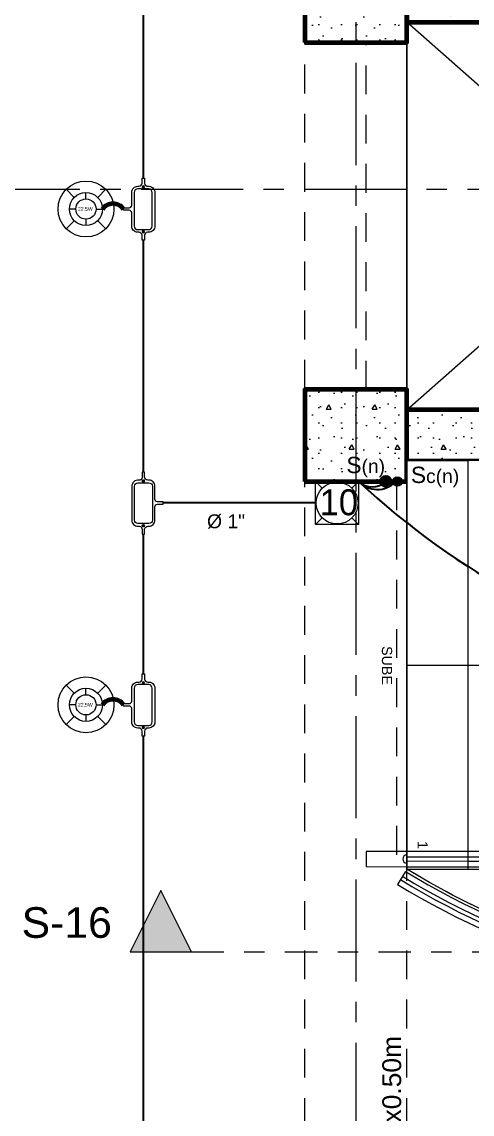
# Model space of a CAD drawing. Header units: inches. Extents: x -38 to 5698, y -33 to 92.
# Drawn here: x 206.68 to 208.89, y 19.15 to 24.5 of the extents above; entities that cross this region are included whole.
import ezdxf
from ezdxf.lldxf.tags import DXFTag

# ---------------------------------------------------------------- set-up
doc = ezdxf.new("R2010")
doc.units = ezdxf.units.IN
doc.header["$MEASUREMENT"] = 0
doc.set_wipeout_variables(frame=1)
for name, pattern in [('CONTINUA', [0]), ('Hidden Line', [0.195611, 0.141111, -0.0545]), ('Línea Oculta', [0.195611, 0.141111, -0.0545]), ('Punto & Raya', [0.65, 0.5, -0.075, 0, -0.075]), ('Punto & Rayas', [0.335139, 0.15875, -0.088194, 0, -0.088194]), ('Rayas', [0.282222, 0.141111, -0.141111]), ('Wipeout_Contour', [1, 0, -1])]:
    doc.linetypes.add(name, pattern=pattern)
for name, color, linetype, lineweight in [('00 IE CKTO TOMAS', 111, 'Rayas', 18), ('01 IE LUM LED EMP DN570B', 3, 'Continuous', 13), ('ALUMBRADO_CONDUIT', 30, 'CONDUIT1', 30), ('ALUMBRADO_PVC', 6, 'PVC1', 30), ('Bancas', 1, 'Continuous', 13), ('Cable Alumbrado', 150, 'Continuous', 30), ('CABLEADO EXT.', 3, 'PVCSUBT', 30), ('pulsador', 4, 'Continuous', 40), ('Simb_Alumbrado', 140, 'CONTINUA', 30)]:
    doc.layers.add(name, color=color, linetype=linetype, lineweight=lineweight)
for name, color, linetype in [('02 _ ARQ _ ALB _ Ejes Generales', 7, 'Continuous'), ('02 _ ARQ _ ZON _ Espacio.3D', 7, 'Continuous'), ('08 _ STR _ EXT _ 06 Columnas', 7, 'Continuous'), ('08 _ STR _ EXT _ 07 Losa Aligerada', 7, 'Continuous'), ('08 _ STR _ EXT _ 09 Vigas', 7, 'Continuous'), ('08 _ STR _ EXT _ 11 Escaleras', 7, 'Continuous'), ('08 _ STR _ EXT _ 12 Ascensor', 7, 'Continuous'), ('1TEXT', 8, 'Continuous'), ('Dibujo 2D - General', 7, 'Continuous'), ('Interior - CIELO RASSO', 7, 'Continuous'), ('Interior - Escaleras & Barandillas', 7, 'Continuous'), ('Marcador - Secciones', 251, 'Continuous'), ('Notas - Etiquetas', 251, 'Continuous')]:
    doc.layers.add(name, color=color, linetype=linetype)
doc.styles.add('Annotative', font='arial.ttf')
doc.styles.add('Arial', font='arial.ttf')
doc.styles.add('Estilo_Generado_3', font='arial.ttf')
doc.styles.add('Estilo_Generado_4', font='swisse.ttf')
doc.styles.add('{18b73a54-fa43-428c-adcb-c1c7bbdf2c84}', font='Simplex.shx')
tags = doc.linetypes.add('CONDUIT1', pattern='A,1,-0.19772,["con",{18b73a54-fa43-428c-adcb-c1c7bbdf2c84},S=0.2,R=0,X=0,Y=-0.065594],-0.593642', length=1.791362).pattern_tags.tags
tags[6] = DXFTag(74, 10)
tags = doc.linetypes.add('PVC1', pattern='A,1,-0.19772,["PVC",{18b73a54-fa43-428c-adcb-c1c7bbdf2c84},S=0.13,R=0,X=0,Y=-0.061851],-0.507647', length=1.705367).pattern_tags.tags
tags[6] = DXFTag(74, 10)
tags = doc.linetypes.add('PVCSUBT', pattern='A,0.6,-0.3,0.6,-0.075691,["PVC",Standard,S=0.2,R=0,X=0,Y=-0.093724],-0.621005', length=2.196696).pattern_tags.tags
tags[10] = DXFTag(74, 10)
pattern_1 = [(0, (185.00002, 3e-09), (0, 0.3897114), [0.024375, -0.200625]), (0, (185.11252, 0.19486), (0, 0.3897114), [0.024375, -0.200625]), (60, (185.00002, 3e-09), (-0.3375, 0.1948557), [0.024375, -0.200625]), (60, (185.22502, 3e-09), (-0.3375, 0.1948557), [0.024375, -0.200625]), (120, (185.0244, 3e-09), (0.3375, 0.1948557), [0.024375, -0.200625]), (120, (185.2494, 3e-09), (0.3375, 0.1948557), [0.024375, -0.200625]), (0, (185.00002, 0.0375), (0, 0.075), [0, -0.075, 0, -0.1125]), (45, (185.03752, 0.0375), (-0.05303301, 0.05303301), [0, -0.05625, 0, -0.09375])]

# ---------------------------------------------------------------- blocks, each defined once
blk = doc.blocks.new('LUMINARIA 2')
at = {"layer": '01 IE LUM LED EMP DN570B'}
for p, q in [((-0.0939, 0.0936), (-0.1589, 0.1584)), ((0.0939, 0.0936), (0.1589, 0.1584)), ((-0.0939, -0.0936), (-0.1589, -0.1584)), ((0.0939, -0.0936), (0.1589, -0.1584))]:
    blk.add_line(p, q, dxfattribs=at)
at = {"layer": '01 IE LUM LED EMP DN570B', "ltscale": 0.4}
for p, q in [((0, 0.0813), (0, 0.1326)), ((-0.0813, 0), (-0.1326, 0)), ((0.0813, 0), (0.1326, 0)), ((0, -0.0813), (0, -0.1326))]:
    blk.add_line(p, q, dxfattribs=at)
at = {"layer": '01 IE LUM LED EMP DN570B'}
for radius in [0.2244, 0.1326]:
    blk.add_circle((0, 0), radius, dxfattribs=at)
at = {"layer": '01 IE LUM LED EMP DN570B', "ltscale": 0.4}
blk.add_circle((0, 0), 0.0813, dxfattribs=at)
at = {"layer": '01 IE LUM LED EMP DN570B', "color": 8, "linetype": 'ByBlock', "lineweight": 80, "insert": (-0.0649, 0.0156), "char_height": 0.03, "width": 0.178585, "attachment_point": 1}
blk.add_mtext('{\\C3;22.5W}', dxfattribs=at)
blk = doc.blocks.new('oval t')
at = {"layer": 'Simb_Alumbrado', "lineweight": 13}
blk.add_lwpolyline([(0.0141, 0.0102, -0.414214), (0.0041, 0.0202), (0.0041, 0.0416), (-0.0056, 0.0416), (-0.0056, 0.0202, -0.414214), (-0.0156, 0.0102), (-0.0659, 0.0102, 0.414214), (-0.0899, -0.0138), (-0.0899, -0.0183, -0.414214), (-0.1019, -0.0303), (-0.1213, -0.0303), (-0.1213, -0.04), (-0.1016, -0.04, -0.451917), (-0.0897, -0.0535, 0.451917), (-0.0659, -0.0805), (0.0659, -0.0805, 0.414214), (0.0899, -0.0566), (0.0899, -0.0512, -0.398753), (0.1019, -0.0401), (0.1213, -0.0401), (0.1213, -0.0304), (0.1019, -0.0304, -0.368669), (0.0899, -0.0176), (0.0899, -0.0138, 0.414214), (0.0659, 0.0102), (0.0141, 0.0102)], format="xyb", dxfattribs=at)
blk.add_lwpolyline([(-0.0659, 0), (0.0659, 0, -0.414214), (0.0797, -0.0138), (0.0797, -0.0566, -0.414214), (0.0659, -0.0703), (-0.0659, -0.0703, -0.414214), (-0.0797, -0.0566), (-0.0797, -0.0138, -0.414214)], format="xyb", close=True, dxfattribs=at)
for points in [[(-0.0911, -0.0352), (-0.0828, -0.0352)], [(-0.0869, -0.031), (-0.0869, -0.0394)], [(0.0837, -0.0352), (0.0921, -0.0352)], [(0.0879, -0.031), (0.0879, -0.0394)]]:
    blk.add_lwpolyline(points, dxfattribs=at)
for centre in [(-0.0869, -0.0352), (0.0879, -0.0352)]:
    blk.add_circle(centre, 0.00419, dxfattribs=at)
blk = doc.blocks.new('100x100x80 adosado')
at = {"layer": 'Simb_Alumbrado', "lineweight": 13}
blk.add_lwpolyline([(-0.0768, 0.0788), (0.0194, 0.0788), (0.0194, -0.0174), (-0.0768, -0.0174)], close=True, dxfattribs=at)
at = {"layer": 'Simb_Alumbrado', "lineweight": 9}
for points in [[(-0.0768, 0.0788), (-0.0618, 0.0638)], [(0.0043, 0.0638), (0.0194, 0.0788)], [(-0.0768, -0.0174), (-0.0618, -0.0023)], [(0.0043, -0.0023), (0.0194, -0.0174)]]:
    blk.add_lwpolyline(points, dxfattribs=at)
blk.add_circle((-0.0287, 0.0307), 0.0467, dxfattribs=at)
at = {"layer": 'Simb_Alumbrado', "lineweight": 9, "insert": (-0.0677, 0.0612), "char_height": 0.05773, "attachment_point": 1}
blk.add_mtext_dynamic_manual_height_columns('10', width=0.119989, gutter_width=12.5, heights=[0], dxfattribs=at)
blk = doc.blocks.new('ii3t')
at = {"layer": 'Simb_Alumbrado', "lineweight": 5}
h = blk.add_hatch(color=3, dxfattribs=at)
edge = h.paths.add_edge_path()
edge.add_arc((0, 0), 0.0164, 0, 360)
blk.add_circle((0, 0), 0.0164, dxfattribs=at)
blk = doc.blocks.new('pulsador')
at = {"layer": 'pulsador', "lineweight": 40}
h = blk.add_hatch(color=4, dxfattribs=at)
h.dxf.hatch_style = 1
h.paths.add_polyline_path([(246.2314, 46.0882, 1), (246.279, 46.0882, 1)])
h.paths.add_polyline_path([(246.2786, 46.0882, -1), (246.2317, 46.0882, -1)], flags=16)
h.paths.add_polyline_path([(246.271, 46.0882, -1), (246.2393, 46.0882, -1)], flags=0)
at = {"layer": 'pulsador'}
h = blk.add_hatch(color=4, dxfattribs=at)
h.dxf.hatch_style = 1
h.paths.add_polyline_path([(246.2393, 46.0882, 1), (246.271, 46.0882, 1)])
at = {"layer": 'pulsador', "color": 4, "lineweight": 50}
blk.add_circle((246.2552, 46.0882), 0.0238, dxfattribs=at)
at = {"layer": 'pulsador', "color": 4, "lineweight": 40}
blk.add_circle((246.2552, 46.0882), 0.0235, dxfattribs=at)
at = {"layer": 'pulsador', "color": 4}
blk.add_circle((246.2552, 46.0882), 0.0159, dxfattribs=at)

msp = doc.modelspace()

# ---------------------------------------------------------------- hatches: boundary and pattern name
at = {"layer": '08 _ STR _ EXT _ 06 Columnas', "linetype": 'Continuous', "lineweight": 9}
h = msp.add_hatch(dxfattribs=at)
h.set_pattern_fill('HORMIGÓN_EN_MASA_0002', style=0, pattern_type=2)
h.set_pattern_definition(pattern_1)
h.paths.add_polyline_path([(208.07, 24.4), (208.57, 24.4), (208.57, 24.85), (208.07, 24.85)])
h = msp.add_hatch(dxfattribs=at)
h.set_pattern_fill('HORMIGÓN_EN_MASA_0002', style=0, pattern_type=2)
h.set_pattern_definition(pattern_1)
h.paths.add_polyline_path([(208.07, 22.25), (208.57, 22.25), (208.57, 22.7), (208.07, 22.7)])
at = {"layer": '08 _ STR _ EXT _ 12 Ascensor', "linetype": 'Continuous', "lineweight": 9}
h = msp.add_hatch(dxfattribs=at)
h.set_pattern_fill('HORMIGÓN_EN_MASA_0002', style=0, pattern_type=2)
h.set_pattern_definition(pattern_1)
h.paths.add_polyline_path([(210.72, 24.75), (208.57, 24.75), (208.57, 24.5), (210.72, 24.5)])
h = msp.add_hatch(dxfattribs=at)
h.set_pattern_fill('HORMIGÓN_EN_MASA_0002', style=0, pattern_type=2)
h.set_pattern_definition(pattern_1)
h.paths.add_polyline_path([(210.72, 22.6), (208.57, 22.6), (208.57, 22.35), (210.72, 22.35)])
at = {"layer": 'Marcador - Secciones', "linetype": 'Continuous', "lineweight": 20}
msp.add_hatch(color=152, dxfattribs=at).paths.add_polyline_path([(207.2136, 19.9456), (207.5136, 19.9456), (207.3636, 20.2456)])

# ---------------------------------------------------------------- linework, layer by layer
at = {"layer": '02 _ ARQ _ ALB _ Ejes Generales', "color": 251, "linetype": 'Punto & Raya', "lineweight": 13}
msp.add_line((208.32, 45.9), (208.32, 2.05), dxfattribs=at)
at = {"layer": '02 _ ARQ _ ZON _ Espacio.3D', "color": 254, "linetype": 'Continuous', "lineweight": 0, "flags": 128}
msp.add_lwpolyline([(208.07, 22.25), (208.07, 22.7), (208.57, 22.7), (208.57, 24.4), (208.07, 24.4), (208.07, 24.85), (208.57, 24.85), (208.57, 26.75, -0.137976), (210.5251, 27.3), (224.32, 27.3, -1), (224.32, 19.8), (210.5251, 19.8, -0.137981), (208.57, 20.35), (208.57, 22.25)], format="xyb", close=True, dxfattribs=at)
at = {"layer": '02 _ ARQ _ ZON _ Espacio.3D', "color": 255, "linetype": 'Continuous', "lineweight": 0, "flags": 128}
msp.add_lwpolyline([(208.57, 22.6), (210.72, 22.6), (210.72, 24.5), (208.57, 24.5)], close=True, dxfattribs=at)
at = {"layer": '08 _ STR _ EXT _ 06 Columnas', "color": 7, "linetype": 'Continuous', "lineweight": 80, "flags": 128}
for points in [[(208.07, 24.4), (208.57, 24.4), (208.57, 24.85), (208.07, 24.85)], [(208.07, 22.25), (208.57, 22.25), (208.57, 22.7), (208.07, 22.7)]]:
    msp.add_lwpolyline(points, close=True, dxfattribs=at)
at = {"layer": '08 _ STR _ EXT _ 07 Losa Aligerada', "color": 254, "linetype": 'Rayas', "lineweight": 18, "flags": 128}
msp.add_lwpolyline([(210.5251, 19.8, -0.137981), (208.57, 20.35), (208.57, 22.3499), (208.57, 22.6), (208.57, 24.5), (208.57, 24.7499), (208.57, 26.75, -0.137981), (210.5251, 27.3), (224.32, 27.3, -1), (224.32, 19.8)], format="xyb", close=True, dxfattribs=at)
at = {"layer": '08 _ STR _ EXT _ 07 Losa Aligerada', "color": 254, "linetype": 'Continuous', "lineweight": 18, "flags": 128}
msp.add_lwpolyline([(208.57, 20.35), (208.57, 22.3499), (208.57, 22.6), (208.57, 24.5), (208.57, 24.7499), (208.57, 26.75, -0.137981), (210.5251, 27.3), (224.32, 27.3, -1), (224.32, 19.8), (210.5251, 19.8, -0.137981)], format="xyb", close=True, dxfattribs=at)
at = {"layer": '08 _ STR _ EXT _ 09 Vigas', "color": 251, "linetype": 'Hidden Line', "lineweight": 13}
for p, q in [((208.07, 17.4), (208.07, 29.7)), ((208.57, 17.4), (208.57, 29.7)), ((208.37, 22.7), (208.37, 24.4)), ((208.57, 24.4), (208.37, 24.4)), ((208.57, 22.7), (208.57, 24.4)), ((208.57, 22.7), (208.37, 22.7))]:
    msp.add_line(p, q, dxfattribs=at)
at = {"layer": '08 _ STR _ EXT _ 11 Escaleras', "color": 161, "linetype": 'Continuous', "lineweight": 13}
msp.add_line((210.07, 22.35), (208.57, 22.35), dxfattribs=at)
at = {"layer": '08 _ STR _ EXT _ 12 Ascensor', "color": 7, "linetype": 'Continuous', "lineweight": 80, "flags": 128}
for points in [[(208.57, 24.75), (208.57, 24.5)], [(208.57, 24.5), (210.72, 24.5)], [(210.72, 22.6), (208.57, 22.6)], [(208.57, 22.35), (208.57, 22.6)], [(208.57, 22.35), (210.97, 22.35)]]:
    msp.add_lwpolyline(points, dxfattribs=at)
at = {"layer": 'ALUMBRADO_CONDUIT', "color": 30, "lineweight": 30, "ltscale": 0.4, "true_color": 0xf26722}
for p, q in [((207.2781, 23.7355), (207.2781, 25.8603)), ((207.2781, 22.2953), (207.2781, 23.4313)), ((208.122, 22.1442), (207.3744, 22.1442)), ((207.2781, 21.3065), (207.2781, 21.9911)), ((207.2781, 18.8795), (207.2781, 21.0023))]:
    msp.add_line(p, q, dxfattribs=at)
at = {"layer": 'ALUMBRADO_PVC', "linetype": 'PVC1', "ltscale": 0.4}
for centre, radius, start, end in [((208.4256, 22.3371), 0.1267, 223.4464, 314.4342), ((208.4002, 22.3179), 0.0951, 225.583, 314.417)]:
    msp.add_arc(centre, radius, start, end, dxfattribs=at)
at = {"layer": 'CABLEADO EXT.', "color": 3, "lineweight": 80}
for centre in [(207.1294, 23.5467), (207.1294, 21.1177)]:
    msp.add_arc(centre, 0.0641, 36.0183, 143.9817, dxfattribs=at)
at = {"layer": 'Dibujo 2D - General', "color": 252, "linetype": 'Continuous', "lineweight": 9}
for p, q in [((208.57, 22.6), (210.72, 24.5)), ((210.72, 22.6), (208.57, 24.5))]:
    msp.add_line(p, q, dxfattribs=at)
at = {"layer": 'Interior - CIELO RASSO', "color": 251, "linetype": 'Línea Oculta', "lineweight": 13, "flags": 128}
for points in [[(208.52, 22.25), (208.52, 20.3221)], [(208.57, 20.35), (208.57, 22.25)]]:
    msp.add_lwpolyline(points, dxfattribs=at)
at = {"layer": 'Interior - Escaleras & Barandillas', "color": 161, "linetype": 'Continuous', "lineweight": 13}
msp.add_line((208.37, 20.4375), (208.37, 20.3625), dxfattribs=at)
for radius in [3.7625, 3.8098, 3.7903, 3.8375]:
    msp.add_arc((210.5251, 23.55), radius, 238.5756, 270, dxfattribs=at)
at = {"layer": 'Marcador - Secciones', "color": 251, "linetype": 'Punto & Raya', "lineweight": 13}
msp.add_line((189.6667, 23.6815), (213.9526, 23.6815), dxfattribs=at)
at = {"layer": 'Marcador - Secciones', "color": 251, "linetype": 'Punto & Rayas', "lineweight": 13}
msp.add_line((207.5136, 19.9456), (213.7833, 19.9456), dxfattribs=at)
at = {"layer": 'Marcador - Secciones', "color": 152, "linetype": 'Continuous', "lineweight": 20, "flags": 128}
msp.add_lwpolyline([(207.2136, 19.9456), (207.5136, 19.9456), (207.3636, 20.2456)], close=True, dxfattribs=at)

# ---------------------------------------------------------------- block references
at = {"color": 4, "lineweight": 40}
msp.add_blockref('pulsador', (-37.7884, -23.8382), dxfattribs=at)
at = {"layer": '01 IE LUM LED EMP DN570B', "xscale": 0.6105334384153049, "yscale": 0.6105334384153049, "zscale": 0.6105334384153049}
for p in [(206.9966, 23.5844), (206.9966, 21.1554)]:
    msp.add_blockref('LUMINARIA 2', p, dxfattribs=at)
at = {"layer": 'ALUMBRADO_CONDUIT', "linetype": 'PVC1', "lineweight": 35, "xscale": 2.199856799627834, "yscale": 2.199856799627834, "zscale": 2.199856799627834}
msp.add_blockref('100x100x80 adosado', (208.291, 22.0765), dxfattribs=at)
at = {"layer": 'Bancas', "color": 252, "true_color": 0x939598, "yscale": 1.253906979044094, "zscale": 1.253906979044094}
for p, xscale, rotation in [((207.2334, 23.5834), -1.253906979044094, 90), ((207.3222, 22.1432), 1.253906979044094, 270), ((207.2334, 21.1544), -1.253906979044094, 90)]:
    msp.add_blockref('oval t', p, dxfattribs=dict(at, xscale=xscale, rotation=rotation))

# ---------------------------------------------------------------- texts
at = {"layer": '00 IE CKTO TOMAS', "insert": (208.2735, 22.2702), "char_height": 0.08, "width": 0.768045, "attachment_point": 7, "style": 'Annotative'}
msp.add_mtext('S{\\H0.84375x;(n)}', dxfattribs=at)
at = {"layer": '08 _ STR _ EXT _ 11 Escaleras', "color": 161, "lineweight": 13, "insert": (208.4724, 21.4433), "char_height": 0.05, "attachment_point": 4, "rotation": 270, "style": 'Estilo_Generado_3'}
msp.add_mtext('\\A1;{\\pql;\\fArial|b0|i0|c0|p34;SUBE}', dxfattribs=at)
at = {"layer": '1TEXT', "color": 50, "linetype": 'Continuous', "style": 'Arial'}
msp.add_text('%%C 1"', height=0.06788, rotation=0, dxfattribs=at).set_placement((207.5901, 22.0206, 0))
at = {"layer": 'Marcador - Secciones', "color": 152, "lineweight": 20, "insert": (207.1236, 20.0117), "char_height": 0.15, "attachment_point": 9, "style": 'Estilo_Generado_3'}
msp.add_mtext('\\A1;{\\pqr;\\pt0;\\fArial|b0|i0|c0|p34;S-16}', dxfattribs=at)
at = {"layer": 'Notas - Etiquetas', "color": 8, "linetype": 'Continuous', "lineweight": 13, "insert": (208.5435, 18.2545), "char_height": 0.0925, "attachment_point": 7, "rotation": 90, "style": 'Estilo_Generado_4'}
msp.add_mtext('\\A1;{\\pql;\\fSwis721 Ex BT|b0|i0|c0|p34;VIGA-103\\fSwis721 Ex BT|b0|i0|c0|p34; \\fSwis721 Ex BT|b0|i0|c0|p34;0.90\\fSwis721 Ex BT|b0|i0|c0|p34;x\\fSwis721 Ex BT|b0|i0|c0|p34;0.50\\fSwis721 Ex BT|b0|i0|c0|p34;m}', dxfattribs=at)

# ---------------------------------------------------------------- next in the draw order: wipeouts: each hides what was drawn before it
at = {"color": 254, "linetype": 'Wipeout_Contour', "lineweight": 0, "ltscale": 3315.504688}
msp.add_wipeout([(208.57, 22.35), (208.57, 20.35), (210.67, 20.35), (210.07, 22.35)], dxfattribs=at).dxf.layer = '08 _ STR _ EXT _ 11 Escaleras'

# ---------------------------------------------------------------- next in the draw order: linework, layer by layer
at = {"layer": '08 _ STR _ EXT _ 11 Escaleras', "color": 161, "linetype": 'Continuous', "lineweight": 13}
msp.add_line((208.57, 20.35), (210.67, 20.35), dxfattribs=at)

# ---------------------------------------------------------------- next in the draw order: wipeouts: each hides what was drawn before it
at = {"color": 254, "linetype": 'Wipeout_Contour', "lineweight": 0, "ltscale": 3312.22009}
msp.add_wipeout([(208.87, 22.35), (208.57, 22.35), (208.57, 20.35), (208.87, 20.35)], dxfattribs=at).dxf.layer = '08 _ STR _ EXT _ 11 Escaleras'

# ---------------------------------------------------------------- next in the draw order: linework, layer by layer
at = {"layer": '08 _ STR _ EXT _ 11 Escaleras', "color": 161, "linetype": 'Continuous', "lineweight": 13}
msp.add_line((208.57, 22.35), (208.57, 20.35), dxfattribs=at)
at = {"layer": '08 _ STR _ EXT _ 11 Escaleras', "color": 167, "linetype": 'Continuous', "lineweight": 18}
for p, q in [((208.57, 22.35), (208.57, 20.35)), ((210.07, 22.35), (208.57, 22.35))]:
    msp.add_line(p, q, dxfattribs=at)
at = {"layer": 'Interior - Escaleras & Barandillas', "color": 161, "linetype": 'Continuous', "lineweight": 13}
msp.add_line((208.5635, 20.3393), (208.5244, 20.2754), dxfattribs=at)
at = {"layer": 'Interior - Escaleras & Barandillas', "color": 167, "linetype": 'Continuous', "lineweight": 18, "flags": 128}
msp.add_lwpolyline([(208.57, 20.42, 1), (208.57, 20.38)], format="xyb", dxfattribs=at)

# ---------------------------------------------------------------- next in the draw order: block references
at = {"layer": 'Cable Alumbrado', "lineweight": 0, "xscale": 1.404578189384958, "yscale": 1.404578189384958, "zscale": 1.404578189384958}
msp.add_blockref('ii3t', (208.5242, 22.25), dxfattribs=at)

# ---------------------------------------------------------------- next in the draw order: texts
at = {"layer": '00 IE CKTO TOMAS', "insert": (208.5899, 22.2217), "char_height": 0.08, "width": 0.768045, "attachment_point": 7, "style": 'Annotative'}
msp.add_mtext('S{\\H0.84375x;c(n)}', dxfattribs=at)
at = {"layer": '08 _ STR _ EXT _ 11 Escaleras', "color": 161, "lineweight": 13, "insert": (208.6479, 20.4879), "char_height": 0.05, "attachment_point": 4, "rotation": 270, "style": 'Estilo_Generado_3'}
msp.add_mtext('\\A1;{\\pql;\\fArial|b0|i0|c0|p34;1}', dxfattribs=at)

# ---------------------------------------------------------------- next in the draw order: wipeouts: each hides what was drawn before it
at = {"color": 254, "linetype": 'Wipeout_Contour', "lineweight": 0, "ltscale": 3313.41969}
msp.add_wipeout([(209.17, 22.35), (208.87, 22.35), (208.87, 20.35), (209.17, 20.35)], dxfattribs=at).dxf.layer = '08 _ STR _ EXT _ 11 Escaleras'

# ---------------------------------------------------------------- next in the draw order: linework, layer by layer
at = {"layer": '08 _ STR _ EXT _ 11 Escaleras', "color": 167, "linetype": 'Continuous', "lineweight": 18}
for p, q in [((208.87, 20.35), (208.87, 22.35)), ((208.57, 21.35), (210.37, 21.35)), ((208.57, 20.35), (210.67, 20.35))]:
    msp.add_line(p, q, dxfattribs=at)
at = {"layer": 'ALUMBRADO_PVC', "linetype": 'PVC1', "ltscale": 0.4}
msp.add_arc((210.8349, 24.9124), 3.653, 226.7871, 287.3181, dxfattribs=at)
at = {"layer": 'Interior - Escaleras & Barandillas', "color": 161, "linetype": 'Continuous', "lineweight": 13}
for p, q in [((210.1777, 20.4372), (208.37, 20.4375)), ((210.1938, 20.4095), (208.57, 20.4098)), ((208.57, 20.3903), (210.205, 20.39)), ((208.37, 20.3625), (210.221, 20.3622))]:
    msp.add_line(p, q, dxfattribs=at)

doc.saveas('drawing.dxf')
